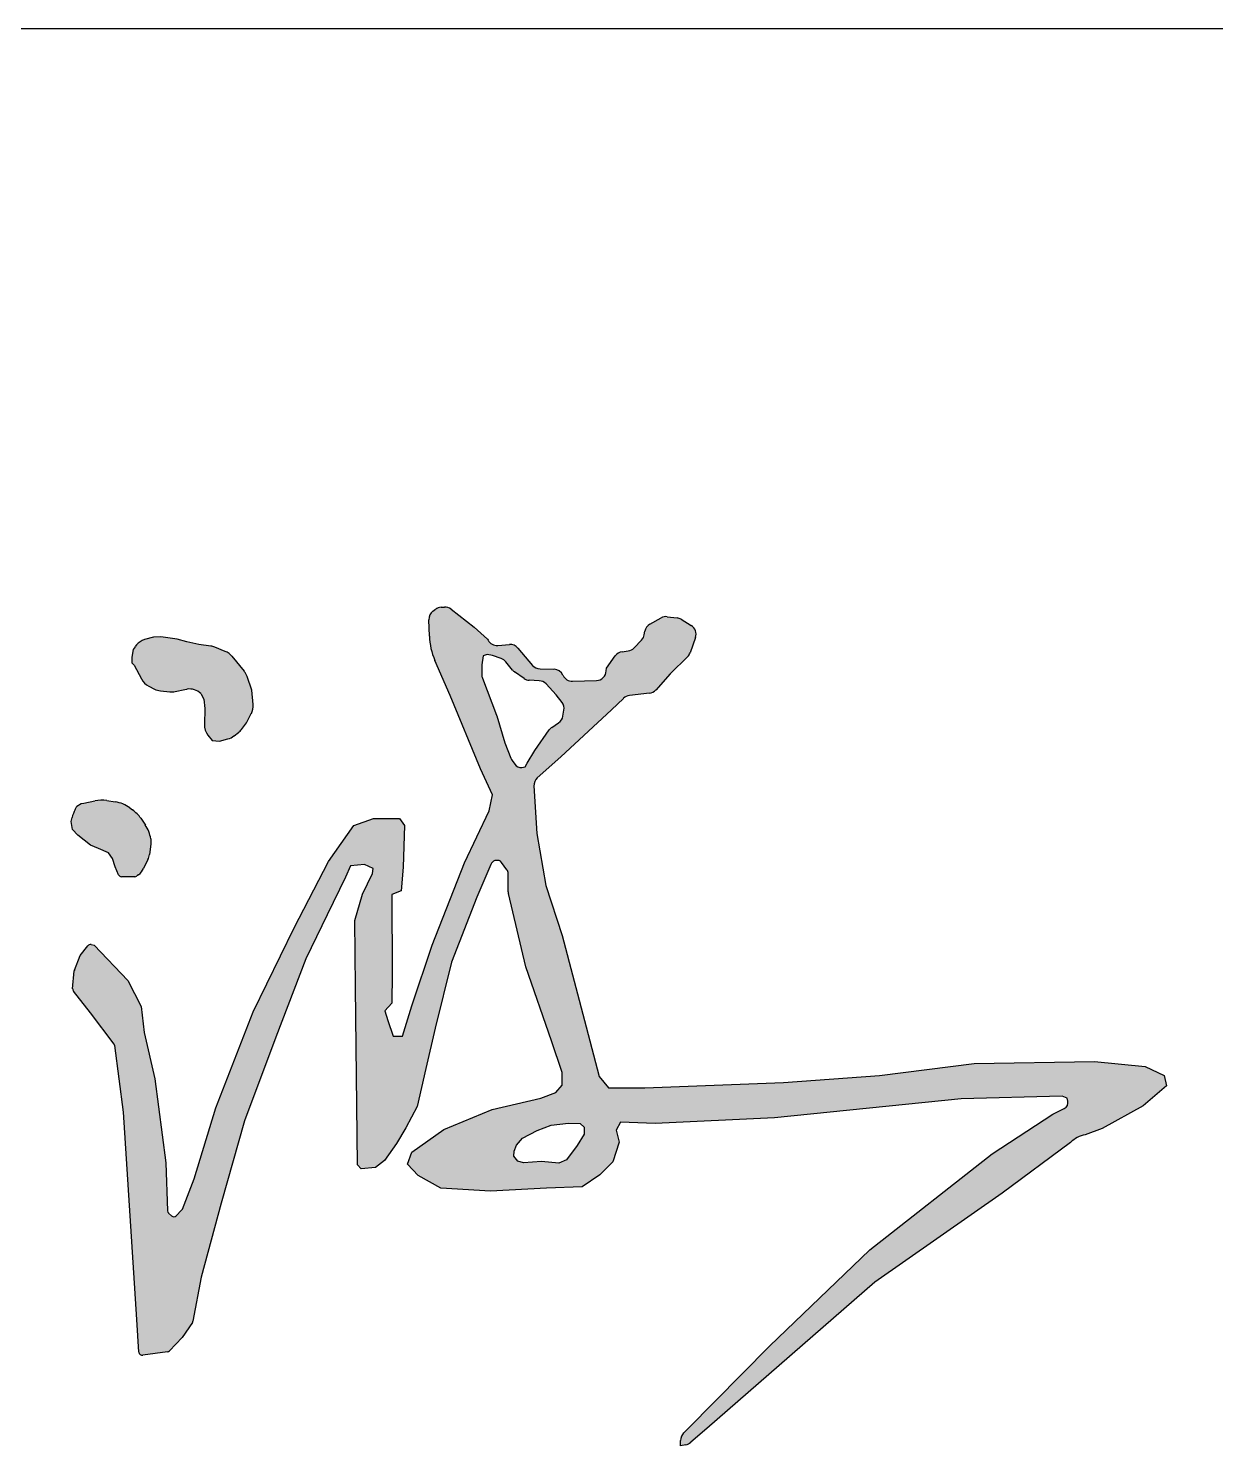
# Model space of a CAD drawing. Extents: x 1169373 to 1354985, y 649019 to 904199.
# Drawn here: x 1351712 to 1352909, y 762952 to 764381 of the extents above; entities that cross this region are included whole.
import ezdxf

# ---------------------------------------------------------------- set-up
doc = ezdxf.new("R2010")
doc.units = 0
doc.header["$LTSCALE"] = 1000
doc.header["$MEASUREMENT"] = 0
doc.layers.add('图框', color=7, linetype='Continuous')
doc.layers.add('签名', color=7, linetype='Continuous')

msp = doc.modelspace()

# ---------------------------------------------------------------- hatches: boundary and pattern name
at = {"layer": '签名'}
h = msp.add_hatch(color=4, dxfattribs=at)
h.paths.add_polyline_path([(1352194.7, 763532.7, -0.161092), (1352196.1, 763528.7), (1352196.1, 763510.2, 0.059171), (1352196.3, 763508.6), (1352214, 763434.9), (1352239.9, 763360.3), (1352250.7, 763328.1), (1352250.7, 763315.3), (1352244.2, 763308.1), (1352229.2, 763302.4), (1352179.8, 763291), (1352131.2, 763270.9), (1352099, 763248.1), (1352094.7, 763235.9), (1352105.4, 763224.5), (1352128.3, 763211.6), (1352178.4, 763208.7), (1352234.9, 763211.6), (1352270.7, 763213), (1352288.6, 763225.2), (1352301.5, 763238.1), (1352307.9, 763258.1), (1352305.1, 763270.2), (1352309.4, 763278.1), (1352344.4, 763276.7), (1352464.6, 763282.4), (1352653, 763301.7), (1352754.5, 763304.5), (1352759.6, 763302.4), (1352760.3, 763299.5, -0.351664), (1352756.7, 763291.8), (1352745.3, 763286.1), (1352684, 763246.3), (1352560.6, 763149.4), (1352459.5, 763052.5), (1352376.9, 762968.9), (1352373.1, 762965.1, 0.182737), (1352369.9, 762957.4), (1352369.9, 762952.1), (1352375.1, 762952.9, 0.107749), (1352380.2, 762955.6), (1352396.5, 762969.5), (1352565.7, 763116.8), (1352694.3, 763206.5), (1352763, 763257.7, -0.146318), (1352777.8, 763265.4), (1352795, 763271.7), (1352836.2, 763294.5), (1352859.7, 763314.9), (1352857.6, 763325.1), (1352838.2, 763334.3), (1352787.2, 763339.4), (1352665.8, 763337.3), (1352570.6, 763325.1), (1352473.6, 763318), (1352333.8, 763312.9), (1352297.1, 763312.9), (1352287.9, 763324.1), (1352274.6, 763374.1), (1352250.6, 763466.3), (1352234, 763516.7), (1352225, 763569), (1352222.1, 763617, -0.229187), (1352225.5, 763625.2), (1352249.2, 763646.5), (1352300.3, 763693.7), (1352312.5, 763705.3, -0.163206), (1352318.3, 763708.1), (1352338.5, 763710.4, 0.182466), (1352344.9, 763713.7), (1352359.6, 763730), (1352377.1, 763747.5, 0.112028), (1352379.5, 763751.3), (1352384.9, 763766.7, 0.355152), (1352380.6, 763778.8), (1352370.4, 763785, 0.105653), (1352366.4, 763786.4), (1352356.5, 763787.6, 0.158327), (1352350.3, 763786.4), (1352339, 763780.2, 0.229319), (1352333.9, 763772.9), (1352333.3, 763769.4, -0.149826), (1352330.6, 763764.1), (1352323.1, 763756.2, -0.170427), (1352317.1, 763753.1), (1352311, 763752.3, 0.205569), (1352304.1, 763748.1), (1352295.2, 763735.7), (1352295, 763733, -0.389723), (1352285.2, 763723.3), (1352261, 763722.6, -0.298366), (1352251.5, 763728.4), (1352251.3, 763728.8, 0.282824), (1352242.3, 763734.6), (1352228.3, 763735, -0.213806), (1352220.7, 763738.6), (1352206, 763756, 0.241802), (1352197.4, 763759.5), (1352185.6, 763758.6, -0.296225), (1352175.9, 763763.9), (1352175.2, 763765.1), (1352161.8, 763777.2), (1352138.7, 763795.2, 0.183189), (1352131.8, 763797.3), (1352128.4, 763797.1, 0.143474), (1352123, 763795.2), (1352120.2, 763793.1, 0.248651), (1352116.1, 763784.5), (1352116.7, 763768.1, 0.093275), (1352122.2, 763743.6), (1352137.6, 763708.2), (1352168.2, 763634.2), (1352180.3, 763608.1), (1352177.1, 763592.1), (1352152.1, 763539.6), (1352119.5, 763456.7), (1352099.1, 763395.5), (1352089.6, 763364.9), (1352080, 763364.9), (1352074.9, 763380.8), (1352071.7, 763390.4), (1352078.7, 763398), (1352079.3, 763428), (1352078.7, 763507.7), (1352088.3, 763511.5), (1352090.2, 763535.1), (1352091.5, 763577.2), (1352086.4, 763584.2), (1352060.2, 763584.2), (1352040.4, 763577.2), (1352014.9, 763540.8), (1351980.5, 763473.9), (1351938.9, 763389.5), (1351901.3, 763292.6), (1351879.6, 763221.2), (1351867.4, 763190), (1351861.4, 763183.9, -0.398668), (1351856.8, 763183.8), (1351853.8, 763186.4, -0.202683), (1351852.7, 763188.8), (1351850.9, 763237.1), (1351840, 763321.9), (1351829.1, 763368.7), (1351826, 763394.8), (1351812.6, 763420.9), (1351778.7, 763456.6), (1351775.6, 763457.2, 0.27777), (1351772.4, 763455.9), (1351764.6, 763446), (1351758.8, 763431.5, 0.073618), (1351758.6, 763430.6), (1351757, 763412.7, 0.189344), (1351757.7, 763410.3), (1351774.9, 763388.3), (1351799.3, 763356.2), (1351808.3, 763288.2), (1351821.6, 763079.2), (1351823.8, 763046.4, 0.436729), (1351827.7, 763043.3), (1351852.6, 763046.8, 0.16879), (1351854.6, 763047.8), (1351867.3, 763061.3), (1351877.7, 763076.4, 0.102966), (1351878.2, 763077.7), (1351886.7, 763122.1), (1351906.7, 763196.4), (1351930.4, 763279.6), (1351961.9, 763364), (1351992, 763442.8), (1352013.5, 763487.2), (1352032.1, 763525.1), (1352037.1, 763536.5), (1352051.4, 763538), (1352060, 763533.7), (1352059.3, 763528.7), (1352049.3, 763507.9), (1352041.4, 763481.5), (1352042.1, 763414.2), (1352044.3, 763235.3), (1352047.9, 763231), (1352062.2, 763232.4), (1352071.5, 763239.6), (1352083.6, 763256.8), (1352092.9, 763272.5), (1352104.4, 763293.9), (1352113.1, 763332.1), (1352122.4, 763372.8), (1352138.8, 763439.3), (1352164.6, 763505.1), (1352178.7, 763538, -0.469667), (1352188.7, 763541)])
h.paths.add_polyline_path([(1352209.8, 763635.5, -0.288827), (1352202.8, 763638.9), (1352200, 763642.7, -0.065977), (1352198.7, 763645), (1352192.8, 763660.5), (1352184.8, 763687.6, 0.044379), (1352184.1, 763689.3, -0.024291), (1352184.5, 763688.4), (1352170.2, 763725.6, -0.091237), (1352169.5, 763729.2), (1352169.5, 763738.5), (1352170.9, 763748.3), (1352174.9, 763749.5), (1352180.3, 763748.4), (1352189.1, 763745.5, -0.144533), (1352193.9, 763742.2), (1352200.4, 763733.9, 0.074132), (1352202.6, 763731.9), (1352212.2, 763725.4, 0.138918), (1352217.4, 763723.6), (1352227.3, 763723.1, -0.194331), (1352234.3, 763719.9), (1352244.6, 763709), (1352250.4, 763701.1, -0.202294), (1352252.2, 763693.4), (1352251.2, 763687.4, -0.204654), (1352246.9, 763680.7), (1352240.2, 763676.1, 0.089425), (1352237.6, 763673.5), (1352223, 763652.9), (1352215.4, 763640), (1352213.3, 763636.4)], flags=16)
h.paths.add_polyline_path([(1352256.9, 763277.1), (1352268.8, 763276.7), (1352272.6, 763273.3), (1352272.6, 763266.1), (1352265.8, 763254.6), (1352254.8, 763240.2), (1352247.1, 763236.8), (1352229.7, 763238.5), (1352211.5, 763237.2), (1352206, 763238.9), (1352201.7, 763244), (1352202.1, 763249.1), (1352204.4, 763255), (1352210.6, 763262.2), (1352225.5, 763269.9), (1352239.5, 763275)], flags=16)
h.paths.add_polyline_path([(1351886.2, 763710.2), (1351889.3, 763704.6), (1351890.3, 763695.1), (1351889.9, 763679, 0.170281), (1351893.3, 763668.3), (1351897.6, 763662.7), (1351904.9, 763662.3), (1351913.5, 763664.5, 0.103189), (1351919.7, 763667.5), (1351924.1, 763671, 0.062296), (1351927.1, 763674), (1351932.4, 763680.8), (1351937.1, 763690, 0.141144), (1351939, 763699.2), (1351937.8, 763713.6), (1351933, 763727.4, 0.087273), (1351930.1, 763732.6), (1351917.8, 763747.7, 0.128318), (1351910.9, 763752.7), (1351900.3, 763756.9, 0.060575), (1351896.3, 763757.9), (1351884.1, 763759.6), (1351872.1, 763762.3), (1351862.4, 763765), (1351845.8, 763767.3), (1351838.5, 763766.9), (1351829.6, 763764.6), (1351827.1, 763763.5, 0.142069), (1351819.9, 763757.4), (1351818, 763754.6), (1351816.8, 763746.8), (1351816.8, 763741.1), (1351819.1, 763738.7), (1351826.3, 763724.9, 0.158988), (1351833.8, 763717.5), (1351839.5, 763714.6, 0.091187), (1351845.4, 763712.9), (1351855.1, 763712, 0.078859), (1351860.4, 763712.3), (1351870.2, 763714.4), (1351872.3, 763714.7, -0.22636)], flags=17)
h.paths.add_polyline_path([(1351782.9, 763554.1), (1351793.3, 763549.7), (1351797.2, 763543.8), (1351799.7, 763535.4), (1351803.2, 763527.6, 0.295053), (1351806.3, 763525.6), (1351819.7, 763525.6, 0.162181), (1351821.7, 763526.3), (1351823.4, 763527.6, 0.119743), (1351828.5, 763533.8), (1351832.9, 763542.8, 0.078472), (1351834.4, 763547.9), (1351835.9, 763558.3), (1351835.7, 763563.7, 0.110904), (1351830.3, 763577.6), (1351825.6, 763584.5, 0.087686), (1351817.4, 763593), (1351814.7, 763594.9, 0.119431), (1351799.9, 763601), (1351791.3, 763602.3, 0.087256), (1351779.5, 763602), (1351768.2, 763599.8), (1351765.7, 763599.3), (1351761.3, 763596.8), (1351759.5, 763593.4, 0.064845), (1351756.4, 763585.1), (1351755.4, 763581.1), (1351756.9, 763573.2), (1351762.3, 763567.4), (1351775.1, 763557.5)])

# ---------------------------------------------------------------- linework, layer by layer
at = {"layer": '图框', "color": 0}
msp.add_line((1344264.7, 764380.6), (1353349.5, 764380.6), dxfattribs=at)
at = {"layer": '签名', "color": 4}
for p, q in [((1352128.4, 763797.1, -1699.6), (1352131.8, 763797.3, -1699.6)), ((1352116.7, 763768.1, -1699.6), (1352116.1, 763784.5, -1699.6)), ((1352120.2, 763793.1, -1699.6), (1352123, 763795.2, -1699.6)), ((1352138.7, 763795.2, -1699.6), (1352161.8, 763777.2, -1699.6)), ((1352339, 763780.2, -1699.6), (1352350.3, 763786.4, -1699.6)), ((1352356.5, 763787.6, -1699.6), (1352366.4, 763786.4, -1699.6)), ((1352370.4, 763785, -1699.6), (1352380.6, 763778.8, -1699.6)), ((1351845.8, 763767.3, -1699.6), (1351838.5, 763766.9, -1699.6)), ((1351862.4, 763765, -1699.6), (1351845.8, 763767.3, -1699.6)), ((1352161.8, 763777.2, -1699.6), (1352175.2, 763765.1, -1699.6)), ((1352333.3, 763769.4, -1699.6), (1352333.9, 763772.9, -1699.6)), ((1351818, 763754.6, -1699.6), (1351816.8, 763746.8, -1699.6)), ((1351819.9, 763757.4, -1699.6), (1351818, 763754.6, -1699.6)), ((1351829.6, 763764.6, -1699.6), (1351827.1, 763763.5, -1699.6)), ((1351838.5, 763766.9, -1699.6), (1351829.6, 763764.6, -1699.6)), ((1351872.1, 763762.3, -1699.6), (1351862.4, 763765, -1699.6)), ((1351884.1, 763759.6, -1699.6), (1351872.1, 763762.3, -1699.6)), ((1351896.3, 763757.9, -1699.6), (1351884.1, 763759.6, -1699.6)), ((1351910.9, 763752.7, -1699.6), (1351900.3, 763756.9, -1699.6)), ((1352175.2, 763765.1, -1699.6), (1352175.9, 763763.9, -1699.6)), ((1352185.6, 763758.6, -1699.6), (1352197.4, 763759.5, -1699.6)), ((1352206, 763756, -1699.6), (1352220.7, 763738.6, -1699.6)), ((1352311, 763752.3, -1699.6), (1352317.1, 763753.1, -1699.6)), ((1352323.1, 763756.2, -1699.6), (1352330.6, 763764.1, -1699.6)), ((1352384.9, 763766.7, -1699.6), (1352379.5, 763751.3, -1699.6)), ((1351816.8, 763746.8, -1699.6), (1351816.8, 763741.1, -1699.6)), ((1351816.8, 763741.1, -1699.6), (1351819.1, 763738.7, -1699.6)), ((1351819.1, 763738.7, -1699.6), (1351826.3, 763724.9, -1699.6)), ((1351930.1, 763732.6, -1699.6), (1351917.8, 763747.7, -1699.6)), ((1352137.6, 763708.2, -1699.6), (1352122.2, 763743.6, -1699.6)), ((1352170.9, 763748.3, -1699.6), (1352169.6, 763739.2, -1699.6)), ((1352174.9, 763749.5, -1699.6), (1352170.9, 763748.3, -1699.6)), ((1352180.3, 763748.4, -1699.6), (1352174.9, 763749.5, -1699.6)), ((1352189.1, 763745.5, -1699.6), (1352180.3, 763748.4, -1699.6)), ((1352200.4, 763733.9, -1699.6), (1352193.9, 763742.2, -1699.6)), ((1352295.2, 763735.7, -1699.6), (1352304.1, 763748.1, -1699.6)), ((1352377.1, 763747.5, -1699.6), (1352359.6, 763730, -1699.6)), ((1351937.8, 763713.6, -1699.6), (1351933, 763727.4, -1699.6)), ((1352169.5, 763737.8, -1699.6), (1352169.5, 763729.2, -1699.6)), ((1352170.2, 763725.6, -1699.6), (1352184.5, 763688.4, -1699.6)), ((1352212.2, 763725.4, -1699.6), (1352202.6, 763731.9, -1699.6)), ((1352228.3, 763735, -1699.6), (1352242.3, 763734.6, -1699.6)), ((1352251.3, 763728.8, -1699.6), (1352251.5, 763728.4, -1699.6)), ((1352295, 763733, -1699.6), (1352295.2, 763735.7, -1699.6)), ((1352359.6, 763730, -1699.6), (1352344.9, 763713.7, -1699.6)), ((1351833.8, 763717.5, -1699.6), (1351839.5, 763714.6, -1699.6)), ((1351845.4, 763712.9, -1699.6), (1351855.1, 763712, -1699.6)), ((1351860.4, 763712.3, -1699.6), (1351870.2, 763714.4, -1699.6)), ((1351870.2, 763714.4, -1699.6), (1351872.3, 763714.7, -1699.6)), ((1351886.2, 763710.2, -1699.6), (1351889.3, 763704.6, -1699.6)), ((1351939, 763699.2, -1699.6), (1351937.8, 763713.6, -1699.6)), ((1352227.3, 763723.1, -1699.6), (1352217.4, 763723.6, -1699.6)), ((1352244.6, 763709, -1699.6), (1352234.3, 763719.9, -1699.6)), ((1352261, 763722.6, -1699.6), (1352285.2, 763723.3, -1699.6)), ((1352338.5, 763710.4, -1699.6), (1352318.3, 763708.1, -1699.6)), ((1351889.3, 763704.6, -1699.6), (1351890.3, 763695.1, -1699.6)), ((1352168.2, 763634.2, -1699.6), (1352137.6, 763708.2, -1699.6)), ((1352250.4, 763701.1, -1699.6), (1352244.6, 763709, -1699.6)), ((1352312.5, 763705.3, -1699.6), (1352300.3, 763693.7, -1699.6)), ((1351890.3, 763695.1, -1699.6), (1351889.9, 763679, -1699.6)), ((1351932.4, 763680.8, -1699.6), (1351937.1, 763690, -1699.6)), ((1352184.8, 763687.6, -1699.6), (1352192.8, 763660.5, -1699.6)), ((1352300.3, 763693.7, -1699.6), (1352249.2, 763646.5, -1699.6)), ((1352251.2, 763687.4, -1699.6), (1352252.2, 763693.4, -1699.6)), ((1351893.3, 763668.3, -1699.6), (1351897.6, 763662.7, -1699.6)), ((1351919.7, 763667.5, -1699.6), (1351924.1, 763671, -1699.6)), ((1351927.1, 763674, -1699.6), (1351932.4, 763680.8, -1699.6)), ((1352223, 763652.9, -1699.6), (1352237.6, 763673.5, -1699.6)), ((1352240.2, 763676.1, -1699.6), (1352246.9, 763680.7, -1699.6)), ((1351897.6, 763662.7, -1699.6), (1351904.9, 763662.3, -1699.6)), ((1351904.9, 763662.3, -1699.6), (1351913.5, 763664.5, -1699.6)), ((1352192.8, 763660.5, -1699.6), (1352198.7, 763645, -1699.6)), ((1352215.4, 763640, -1699.6), (1352223, 763652.9, -1699.6)), ((1352200, 763642.7, -1699.6), (1352202.8, 763638.9, -1699.6)), ((1352213.3, 763636.4, -1699.6), (1352215.4, 763640, -1699.6)), ((1352249.2, 763646.5, -1699.6), (1352225.5, 763625.2, -1699.6)), ((1352180.3, 763608.1, -1699.6), (1352168.2, 763634.2, -1699.6)), ((1352209.8, 763635.5, -1699.6), (1352213.3, 763636.4, -1699.6)), ((1352222.1, 763617, -1699.6), (1352225, 763569, -1699.6)), ((1351759.5, 763593.4, -1699.6), (1351761.3, 763596.8, -1699.6)), ((1351761.3, 763596.8, -1699.6), (1351765.7, 763599.3, -1699.6)), ((1351765.7, 763599.3, -1699.6), (1351768.2, 763599.8, -1699.6)), ((1351768.2, 763599.8, -1699.6), (1351779.5, 763602, -1699.6)), ((1351791.3, 763602.3, -1699.6), (1351799.9, 763601, -1699.6)), ((1352177.1, 763592.1, -1699.6), (1352180.3, 763608.1, -1699.6)), ((1351755.4, 763581.1, -1699.6), (1351756.4, 763585.1, -1699.6)), ((1351814.7, 763594.9, -1699.6), (1351817.4, 763593, -1699.6)), ((1351825.6, 763584.5, -1699.6), (1351830.3, 763577.6, -1699.6)), ((1352040.4, 763577.2, -1699.6), (1352060.2, 763584.2, -1699.6)), ((1352060.2, 763584.2, -1699.6), (1352086.4, 763584.2, -1699.6)), ((1352086.4, 763584.2, -1699.6), (1352091.5, 763577.2, -1699.6)), ((1352152.1, 763539.6, -1699.6), (1352177.1, 763592.1, -1699.6)), ((1351756.9, 763573.2, -1699.6), (1351755.4, 763581.1, -1699.6)), ((1351762.3, 763567.4, -1699.6), (1351756.9, 763573.2, -1699.6)), ((1351775.1, 763557.5, -1699.6), (1351762.3, 763567.4, -1699.6)), ((1352014.9, 763540.8, -1699.6), (1352040.4, 763577.2, -1699.6)), ((1352091.5, 763577.2, -1699.6), (1352090.2, 763535.1, -1699.6)), ((1352225, 763569, -1699.6), (1352234, 763516.7, -1699.6)), ((1351782.9, 763554.1, -1699.6), (1351775.1, 763557.5, -1699.6)), ((1351793.3, 763549.7, -1699.6), (1351782.9, 763554.1, -1699.6)), ((1351835.9, 763558.3, -1699.6), (1351834.4, 763547.9, -1699.6)), ((1351835.7, 763563.7, -1699.6), (1351835.9, 763558.3, -1699.6)), ((1351797.2, 763543.8, -1699.6), (1351793.3, 763549.7, -1699.6)), ((1351799.7, 763535.4, -1699.6), (1351797.2, 763543.8, -1699.6)), ((1351832.9, 763542.8, -1699.6), (1351828.5, 763533.8, -1699.6)), ((1351980.5, 763473.9, -1699.6), (1352014.9, 763540.8, -1699.6)), ((1352119.5, 763456.7, -1699.6), (1352152.1, 763539.6, -1699.6)), ((1352189.4, 763540, -1699.6), (1352188.4, 763541.2, -1699.6)), ((1352194.8, 763532.6, -1699.6), (1352189.4, 763540, -1699.6)), ((1351803.2, 763527.6, -1699.6), (1351799.7, 763535.4, -1699.6)), ((1351819.7, 763525.6, -1699.6), (1351806.3, 763525.6, -1699.6)), ((1351823.4, 763527.6, -1699.6), (1351821.7, 763526.3, -1699.6)), ((1352032.1, 763525.1, -1699.6), (1352013.5, 763487.2, -1699.6)), ((1352037.1, 763536.5, -1699.6), (1352032.1, 763525.1, -1699.6)), ((1352051.4, 763538, -1699.6), (1352037.1, 763536.5, -1699.6)), ((1352049.3, 763507.9, -1699.6), (1352059.3, 763528.7, -1699.6)), ((1352060, 763533.7, -1699.6), (1352051.4, 763538, -1699.6)), ((1352059.3, 763528.7, -1699.6), (1352060, 763533.7, -1699.6)), ((1352090.2, 763535.1, -1699.6), (1352088.3, 763511.5, -1699.6)), ((1352178.7, 763538, -1699.6), (1352164.6, 763505.1, -1699.6)), ((1352196.1, 763510.2, -1699.6), (1352196.1, 763528.7, -1699.6)), ((1352088.3, 763511.5, -1699.6), (1352078.7, 763507.7, -1699.6)), ((1352234, 763516.7, -1699.6), (1352250.6, 763466.3, -1699.6)), ((1352041.4, 763481.5, -1699.6), (1352049.3, 763507.9, -1699.6)), ((1352078.7, 763507.7, -1699.6), (1352079.3, 763428, -1699.6)), ((1352164.6, 763505.1, -1699.6), (1352138.8, 763439.3, -1699.6)), ((1352214, 763434.9, -1699.6), (1352196.3, 763508.6, -1699.6)), ((1352013.5, 763487.2, -1699.6), (1351992, 763442.8, -1699.6)), ((1352042.1, 763414.2, -1699.6), (1352041.4, 763481.5, -1699.6)), ((1351938.9, 763389.5, -1699.6), (1351980.5, 763473.9, -1699.6)), ((1351764.6, 763446, -1699.6), (1351772.4, 763455.9, -1699.6)), ((1351775.6, 763457.2, -1699.6), (1351778.7, 763456.6, -1699.6)), ((1351778.7, 763456.6, -1699.6), (1351812.6, 763420.9, -1699.6)), ((1352099.1, 763395.5, -1699.6), (1352119.5, 763456.7, -1699.6)), ((1352250.6, 763466.3, -1699.6), (1352274.6, 763374.1, -1699.6)), ((1351758.8, 763431.5, -1699.6), (1351764.6, 763446, -1699.6)), ((1351992, 763442.8, -1699.6), (1351961.9, 763364, -1699.6)), ((1352138.8, 763439.3, -1699.6), (1352122.4, 763372.8, -1699.6)), ((1351757, 763412.7, -1699.6), (1351758.6, 763430.6, -1699.6)), ((1352079.3, 763428, -1699.6), (1352078.7, 763398, -1699.6)), ((1352239.9, 763360.3, -1699.6), (1352214, 763434.9, -1699.6)), ((1351774.9, 763388.3, -1699.6), (1351757.7, 763410.3, -1699.6)), ((1351812.6, 763420.9, -1699.6), (1351826, 763394.8, -1699.6)), ((1352044.3, 763235.3, -1699.6), (1352042.1, 763414.2, -1699.6)), ((1352078.7, 763398, -1699.6), (1352071.7, 763390.4, -1699.6)), ((1351798.7, 763356.9, -1699.6), (1351774.9, 763388.3, -1699.6)), ((1351826, 763394.8, -1699.6), (1351829.1, 763368.7, -1699.6)), ((1351901.3, 763292.6, -1699.6), (1351938.9, 763389.5, -1699.6)), ((1352071.7, 763390.4, -1699.6), (1352074.9, 763380.8, -1699.6)), ((1352089.6, 763364.9, -1699.6), (1352099.1, 763395.5, -1699.6)), ((1351829.1, 763368.7, -1699.6), (1351840, 763321.9, -1699.6)), ((1352074.9, 763380.8, -1699.6), (1352080, 763364.9, -1699.6)), ((1352122.4, 763372.8, -1699.6), (1352113.1, 763332.1, -1699.6)), ((1352274.6, 763374.1, -1699.6), (1352287.9, 763324.1, -1699.6)), ((1351808.3, 763288.2, -1699.6), (1351799.4, 763355.3, -1699.6)), ((1351961.9, 763364, -1699.6), (1351930.4, 763279.6, -1699.6)), ((1352080, 763364.9, -1699.6), (1352089.6, 763364.9, -1699.6)), ((1352250.7, 763328.1, -1699.6), (1352239.9, 763360.3, -1699.6)), ((1352665.8, 763337.3, -1699.6), (1352787.2, 763339.4, -1699.6)), ((1352787.2, 763339.4, -1699.6), (1352838.2, 763334.3, -1699.6)), ((1352113.1, 763332.1, -1699.6), (1352104.4, 763293.9, -1699.6)), ((1352250.7, 763315.3, -1699.6), (1352250.7, 763328.1, -1699.6)), ((1352473.6, 763318, -1699.6), (1352570.6, 763325.1, -1699.6)), ((1352570.6, 763325.1, -1699.6), (1352665.8, 763337.3, -1699.6)), ((1352838.2, 763334.3, -1699.6), (1352857.6, 763325.1, -1699.6)), ((1352857.6, 763325.1, -1699.6), (1352859.7, 763314.9, -1699.6)), ((1351840, 763321.9, -1699.6), (1351850.9, 763237.1, -1699.6)), ((1352244.2, 763308.1, -1699.6), (1352250.7, 763315.3, -1699.6)), ((1352287.9, 763324.1, -1699.6), (1352297.1, 763312.9, -1699.6)), ((1352297.1, 763312.9, -1699.6), (1352333.8, 763312.9, -1699.6)), ((1352333.8, 763312.9, -1699.6), (1352473.6, 763318, -1699.6)), ((1352859.7, 763314.9, -1699.6), (1352836.2, 763294.5, -1699.6)), ((1352179.8, 763291, -1699.6), (1352229.2, 763302.4, -1699.6)), ((1352229.2, 763302.4, -1699.6), (1352244.2, 763308.1, -1699.6)), ((1352653, 763301.7, -1699.6), (1352464.6, 763282.4, -1699.6)), ((1352754.5, 763304.5, -1699.6), (1352653, 763301.7, -1699.6)), ((1352759.6, 763302.4, -1699.6), (1352754.5, 763304.5, -1699.6)), ((1352760.3, 763299.5, -1699.6), (1352759.6, 763302.4, -1699.6)), ((1351821.6, 763079.2, -1699.6), (1351808.3, 763288.2, -1699.6)), ((1351879.6, 763221.2, -1699.6), (1351901.3, 763292.6, -1699.6)), ((1352104.4, 763293.9, -1699.6), (1352092.9, 763272.5, -1699.6)), ((1352131.2, 763270.9, -1699.6), (1352179.8, 763291, -1699.6)), ((1352464.6, 763282.4, -1699.6), (1352344.4, 763276.7, -1699.6)), ((1352684, 763246.3, -1699.6), (1352745.3, 763286.1, -1699.6)), ((1352745.3, 763286.1, -1699.6), (1352756.7, 763291.8, -1699.6)), ((1352836.2, 763294.5, -1699.6), (1352795, 763271.7, -1699.6)), ((1351930.4, 763279.6, -1699.6), (1351906.7, 763196.4, -1699.6)), ((1352092.9, 763272.5, -1699.6), (1352083.6, 763256.8, -1699.6)), ((1352099, 763248.1, -1699.6), (1352131.2, 763270.9, -1699.6)), ((1352210.6, 763262.2, -1699.6), (1352225.5, 763269.9, -1699.6)), ((1352225.5, 763269.9, -1699.6), (1352239.5, 763275, -1699.6)), ((1352239.5, 763275, -1699.6), (1352256.9, 763277.1, -1699.6)), ((1352256.9, 763277.1, -1699.6), (1352268.8, 763276.7, -1699.6)), ((1352268.8, 763276.7, -1699.6), (1352272.6, 763273.3, -1699.6)), ((1352272.6, 763273.3, -1699.6), (1352272.6, 763266.1, -1699.6)), ((1352309.4, 763278.1, -1699.6), (1352305.1, 763270.2, -1699.6)), ((1352305.1, 763270.2, -1699.6), (1352307.9, 763258.1, -1699.6)), ((1352344.4, 763276.7, -1699.6), (1352309.4, 763278.1, -1699.6)), ((1352795, 763271.7, -1699.6), (1352777.8, 763265.4, -1699.6)), ((1352083.6, 763256.8, -1699.6), (1352071.5, 763239.6, -1699.6)), ((1352202.1, 763249.1, -1699.6), (1352204.4, 763255, -1699.6)), ((1352204.4, 763255, -1699.6), (1352210.6, 763262.2, -1699.6)), ((1352265.8, 763254.6, -1699.6), (1352254.8, 763240.2, -1699.6)), ((1352272.6, 763266.1, -1699.6), (1352265.8, 763254.6, -1699.6)), ((1352307.9, 763258.1, -1699.6), (1352301.5, 763238.1, -1699.6)), ((1352763, 763257.7, -1699.6), (1352694.3, 763206.5, -1699.6)), ((1352071.5, 763239.6, -1699.6), (1352062.2, 763232.4, -1699.6)), ((1352094.7, 763235.9, -1699.6), (1352099, 763248.1, -1699.6)), ((1352201.7, 763244, -1699.6), (1352202.1, 763249.1, -1699.6)), ((1352206, 763238.9, -1699.6), (1352201.7, 763244, -1699.6)), ((1352211.5, 763237.2, -1699.6), (1352206, 763238.9, -1699.6)), ((1352254.8, 763240.2, -1699.6), (1352247.1, 763236.8, -1699.6)), ((1352560.6, 763149.4, -1699.6), (1352684, 763246.3, -1699.6)), ((1351850.9, 763237.1, -1699.6), (1351852.7, 763188.8, -1699.6)), ((1352047.9, 763231, -1699.6), (1352044.3, 763235.3, -1699.6)), ((1352062.2, 763232.4, -1699.6), (1352047.9, 763231, -1699.6)), ((1352105.4, 763224.5, -1699.6), (1352094.7, 763235.9, -1699.6)), ((1352128.3, 763211.6, -1699.6), (1352105.4, 763224.5, -1699.6)), ((1352229.7, 763238.5, -1699.6), (1352211.5, 763237.2, -1699.6)), ((1352247.1, 763236.8, -1699.6), (1352229.7, 763238.5, -1699.6)), ((1352288.6, 763225.2, -1699.6), (1352270.7, 763213, -1699.6)), ((1352301.5, 763238.1, -1699.6), (1352288.6, 763225.2, -1699.6)), ((1351867.7, 763190.6, -1699.6), (1351879.6, 763221.2, -1699.6)), ((1352178.4, 763208.7, -1699.6), (1352128.3, 763211.6, -1699.6)), ((1352234.9, 763211.6, -1699.6), (1352178.4, 763208.7, -1699.6)), ((1352270.7, 763213, -1699.6), (1352234.9, 763211.6, -1699.6)), ((1351906.7, 763196.4, -1699.6), (1351886.7, 763122.1, -1699.6)), ((1352694.3, 763206.5, -1699.6), (1352565.7, 763116.8, -1699.6)), ((1351853.8, 763186.4, -1699.6), (1351856.8, 763183.8, -1699.6)), ((1351861.4, 763183.9, -1699.6), (1351866.9, 763189.4, -1699.6)), ((1352459.5, 763052.5, -1699.6), (1352560.6, 763149.4, -1699.6)), ((1351886.7, 763122.1, -1699.6), (1351878.2, 763077.7, -1699.6)), ((1352565.7, 763116.8, -1699.6), (1352396.5, 762969.5, -1699.6)), ((1351823.8, 763046.4, -1699.6), (1351821.6, 763079.2, -1699.6)), ((1351877.7, 763076.4, -1699.6), (1351867.3, 763061.3, -1699.6)), ((1351867.3, 763061.3, -1699.6), (1351854.6, 763047.8, -1699.6)), ((1351852.6, 763046.8, -1699.6), (1351827.7, 763043.3, -1699.6)), ((1352376.9, 762968.9, -1699.6), (1352459.5, 763052.5, -1699.6)), ((1352373.1, 762965.1, -1699.6), (1352376.9, 762968.9, -1699.6)), ((1352396.5, 762969.5, -1699.6), (1352380.2, 762955.6, -1699.6)), ((1352369.9, 762952.1, -1699.6), (1352369.9, 762957.4, -1699.6)), ((1352375.1, 762952.9, -1699.6), (1352369.9, 762952.1, -1699.6))]:
    msp.add_line(p, q, dxfattribs=at)
for centre, radius, start, end in [((1352129.1, 763786.9, -1699.6), 10.2, 93.5735, 126.2324), ((1352132.4, 763787.2, -1699.6), 10.2, 52.0502, 93.5735), ((1352126.3, 763784.9, -1699.6), 10.2, 126.2324, 182.0863), ((1352355.2, 763777.5, -1699.6), 10.2, 82.8805, 118.8676), ((1352365.1, 763776.3, -1699.6), 10.2, 58.7562, 82.8805), ((1352184.6, 763770.6, -1699.6), 68, 182.0863, 203.4016), ((1352323.3, 763771.1, -1699.6), 10.2, 316.4464, 350.5304), ((1352344, 763771.3, -1699.6), 10.2, 118.8676, 170.5304), ((1352375.3, 763770.1, -1699.6), 10.2, 340.5459, 58.7562), ((1351834, 763748, -1699.6), 17, 113.9458, 146.2892), ((1351894, 763741.1, -1699.6), 17, 68.4441, 82.3099), ((1352184.8, 763768.8, -1699.6), 10.2, 208.6294, 274.6318), ((1352198.2, 763749.4, -1699.6), 10.2, 40.2585, 94.6318), ((1352315.8, 763763.2, -1699.6), 10.2, 277.7592, 316.4464), ((1351904.6, 763736.9, -1699.6), 17, 39.1957, 68.4441), ((1352179.7, 763737.8, -1699.6), 10.2, 171.8636, 180.1478), ((1352185.9, 763735.8, -1699.6), 10.2, 38.6817, 71.5785), ((1352228.5, 763745.2, -1699.6), 10.2, 220.2585, 268.5324), ((1352312.4, 763742.2, -1699.6), 10.2, 97.7592, 144.2248), ((1352369.9, 763754.7, -1699.6), 10.2, 314.9775, 340.5459), ((1351841.4, 763732.7, -1699.6), 17, 207.3179, 243.4529), ((1351916.9, 763721.8, -1699.6), 17, 19.2447, 39.1957), ((1352179.7, 763729.3, -1699.6), 10.2, 180.1478, 200.9999), ((1352208.4, 763740.3, -1699.6), 10.2, 218.6817, 235.6406), ((1352217.9, 763733.8, -1699.6), 10.2, 235.6406, 267.2758), ((1352242.1, 763724.4, -1699.6), 10.2, 25.3636, 88.5324), ((1352260.7, 763732.8, -1699.6), 10.2, 205.3636, 271.8169), ((1352284.8, 763733.5, -1699.6), 10.2, 271.8169, 356.9849), ((1351847.1, 763729.8, -1699.6), 17, 243.4529, 264.2939), ((1351856.8, 763728.9, -1699.6), 17, 264.2939, 282.3297), ((1351874.5, 763697.8, -1699.6), 17, 46.5706, 97.5887), ((1352226.9, 763712.9, -1699.6), 10.2, 43.2867, 87.2758), ((1352337.4, 763720.6, -1699.6), 10.2, 276.6274, 317.9904), ((1351922.1, 763697.8, -1699.6), 17, 332.6318, 4.7674), ((1352242.2, 763695.1, -1699.6), 10.2, 350.5303, 36.2753), ((1352319.5, 763698, -1699.6), 10.2, 96.6274, 133.7045), ((1352175, 763684.7, -1699.6), 10.2, 16.4017, 20.9999), ((1352241.2, 763689.1, -1699.6), 10.2, 304.266, 350.5303), ((1351906.9, 763678.6, -1699.6), 17, 178.6017, 217.2565), ((1351909.2, 763680.9, -1699.6), 17, 284.4594, 308.0252), ((1351913.7, 763684.4, -1699.6), 17, 308.0252, 322.284), ((1352245.9, 763667.6, -1699.6), 10.2, 124.266, 144.7064), ((1352208.3, 763648.7, -1699.6), 10.2, 201.1764, 216.2753), ((1352209, 763642.8, -1699.6), 7.36, 211.9977, 276.4383), ((1352232.3, 763617.6, -1699.6), 10.2, 131.8555, 183.4896), ((1351786.2, 763568.7, -1699.6), 34, 81.3541, 101.3013), ((1351794.8, 763567.4, -1699.6), 34, 54.1116, 81.3541), ((1351789.5, 763577.3, -1699.6), 34, 151.9088, 166.7495), ((1351797.5, 763565.4, -1699.6), 34, 34.0668, 54.1116), ((1351802.1, 763558.6, -1699.6), 34, 8.7529, 34.0668), ((1351817.6, 763550.2, -1699.6), 17, 334.1614, 352.109), ((1352184.9, 763535.3, -1699.6), 6.8, 59.0561, 156.7851), ((1351806.3, 763529, -1699.6), 3.4, 204.2445, 270), ((1351819.7, 763529, -1699.6), 3.4, 270, 306.8483), ((1351813.2, 763541.2, -1699.6), 17, 306.8483, 334.1614), ((1352189.3, 763528.7, -1699.6), 6.8, 0, 35.5589), ((1352202.9, 763510.2, -1699.6), 6.8, 180, 193.5452), ((1351775, 763453.8, -1699.6), 3.4, 80.0085, 142.1032), ((1351762, 763430.3, -1699.6), 3.4, 158.1684, 175.0099), ((1351760.4, 763412.4, -1699.6), 3.4, 175.0099, 217.8968), ((1351796, 763354.8, -1699.6), 3.4, 7.5297, 37.2565), ((1352753.7, 763297.9, -1699.6), 6.8, 296.5471, 14.0468), ((1352783.3, 763236.8, -1699.6), 29.2, 100.7212, 134.0184), ((1351856.1, 763189, -1699.6), 3.4, 182.2043, 228.0351), ((1351859, 763186.3, -1699.6), 3.4, 228.0351, 314.9775), ((1351864.5, 763191.9, -1699.6), 3.4, 314.9775, 338.7908), ((1351874.9, 763078.4, -1699.6), 3.4, 325.6922, 349.2074), ((1351827.2, 763046.6, -1699.6), 3.4, 183.7547, 278.1238), ((1351852.1, 763050.2, -1699.6), 3.4, 278.1238, 316.4464), ((1352381.8, 762957.1, -1699.6), 11.9, 137.3847, 178.8078), ((1352371.4, 762966, -1699.6), 13.6, 285.8705, 310.4699)]:
    msp.add_arc(centre, radius, start, end, dxfattribs=at)

doc.saveas('drawing.dxf')
